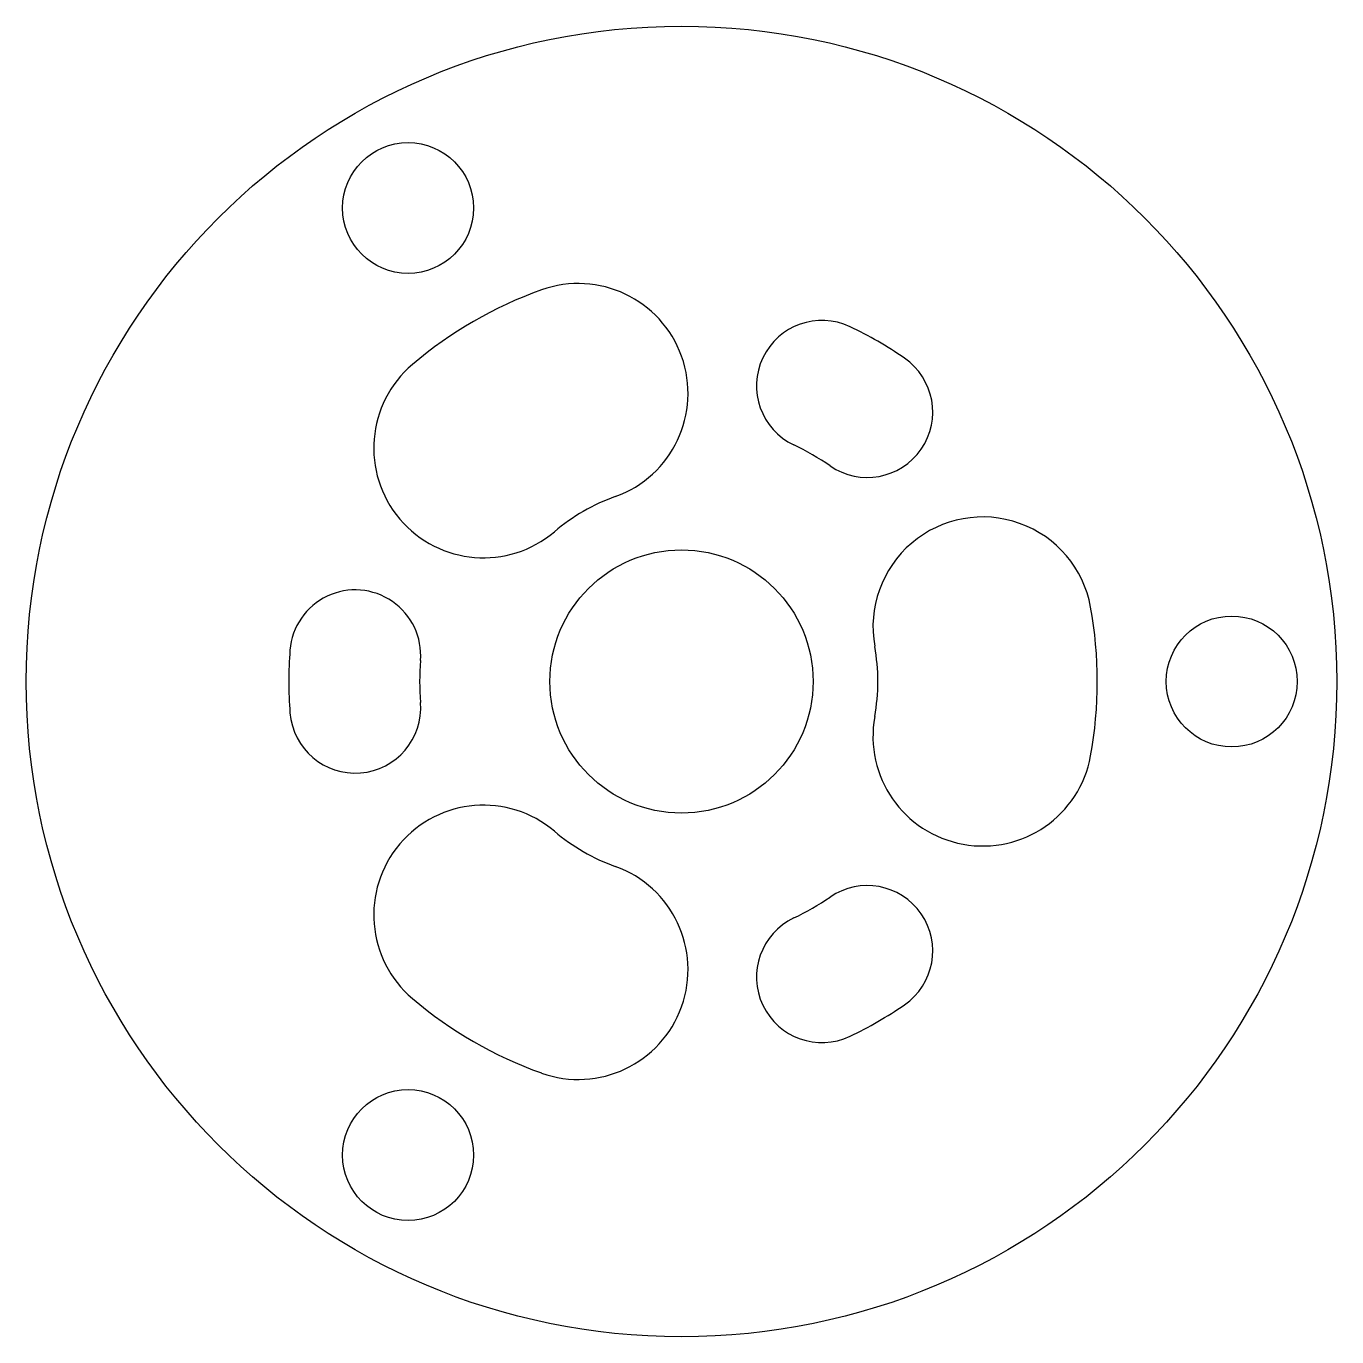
# Model space of a CAD drawing. Extents: x 14.5 to 34.5, y 49.8 to 69.8.
import ezdxf

# ---------------------------------------------------------------- set-up
doc = ezdxf.new("R2010")
doc.units = 0
doc.layers.add('VISIBLE', color=7, linetype='CONTINUOUS')

msp = doc.modelspace()

# ---------------------------------------------------------------- linework, layer by layer
at = {"layer": 'VISIBLE'}
for centre, radius in [((24.5, 59.832), 10.01), ((20.324, 67.065), 1), ((24.5, 59.832), 2.01), ((32.905, 59.832), 1), ((20.324, 52.598), 1)]:
    msp.add_circle(centre, radius, dxfattribs=at)
for centre, radius, start, end in [((22.924, 64.235), 1.676, 289.6898, 109.6898), ((24.5, 59.832), 6.352, 109.6898, 130.3102), ((26.646, 64.348), 1, 64.5849, 244.5849), ((24.5, 59.832), 6, 55.4151, 64.5849), ((21.475, 63.398), 1.676, 130.3102, 310.3102), ((27.338, 63.948), 1, 235.4151, 55.4151), ((24.5, 59.832), 4, 55.4151, 64.5849), ((24.5, 59.832), 3, 109.6898, 130.3102), ((29.101, 60.669), 1.676, 10.3102, 190.3102), ((19.516, 60.231), 1, 355.4151, 175.4151), ((24.5, 59.832), 6.352, 349.6898, 10.3102), ((24.5, 59.832), 6, 175.4151, 184.5849), ((24.5, 59.832), 3, 349.6898, 10.3102), ((24.5, 59.832), 4, 175.4151, 184.5849), ((19.516, 59.432), 1, 184.5849, 4.5849), ((29.101, 58.995), 1.676, 169.6898, 349.6898), ((21.475, 56.266), 1.676, 49.6898, 229.6898), ((24.5, 59.832), 3, 229.6898, 250.3102), ((22.924, 55.429), 1.676, 250.3102, 70.3102), ((27.338, 55.715), 1, 304.5849, 124.5849), ((24.5, 59.832), 4, 295.4151, 304.5849), ((26.646, 55.316), 1, 115.4151, 295.4151), ((24.5, 59.832), 6.352, 229.6898, 250.3102), ((24.5, 59.832), 6, 295.4151, 304.5849)]:
    msp.add_arc(centre, radius, start, end, dxfattribs=at)

doc.saveas('drawing.dxf')
